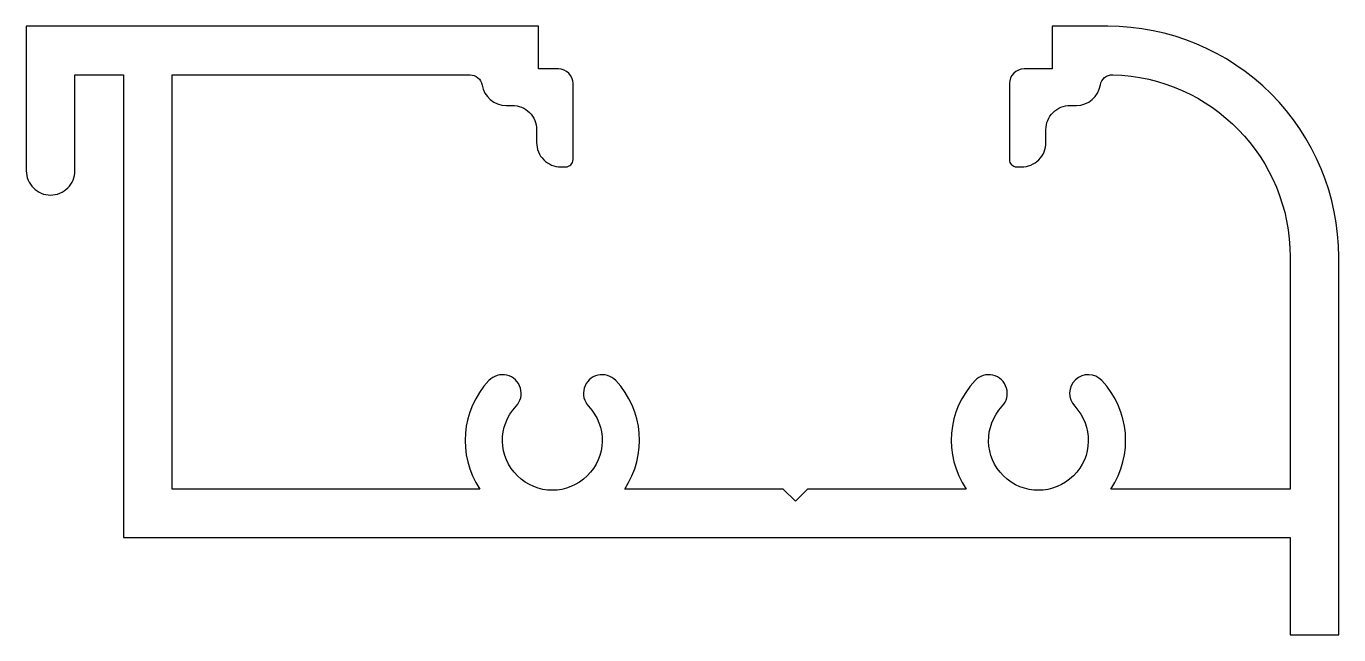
# Model space of a CAD drawing. Extents: x 140.2 to 194.2, y 219.9 to 245.
import ezdxf

# ---------------------------------------------------------------- set-up
doc = ezdxf.new("R2010")
doc.units = 0
doc.layers.get('0').update_dxf_attribs({"linetype": 'CONTINUOUS'})

msp = doc.modelspace()

# ---------------------------------------------------------------- linework, layer by layer
at = {"linetype": 'CONTINUOUS'}
msp.add_lwpolyline([(140.23, 239.034, 0.414214), (141.23, 238.034, 0.414214), (142.23, 239.034), (142.23, 242.984), (144.23, 242.984), (144.23, 223.934), (192.23, 223.934), (192.23, 219.934), (194.23, 219.934), (194.23, 223.934), (194.23, 235.484, 0.414214), (184.73, 244.984), (182.436, 244.984), (182.436, 243.225), (181.281, 243.225, 0.414214), (180.681, 242.625), (180.681, 241.619), (180.681, 239.495, 0.414214), (180.981, 239.195), (181.181, 239.195, 0.414214), (182.181, 240.195), (182.181, 240.725, -0.414214), (183.181, 241.725), (183.412, 241.725), (183.436, 241.725, 0.368544), (184.424, 242.568, -0.376164), (184.931, 242.988, -0.407093), (192.23, 235.484), (192.23, 225.934), (192.23, 225.934), (184.852, 225.934, 0.350371), (184.483, 230.397, 0.999834), (183.365, 229.342, -2.319355), (180.383, 229.341, 1.000012), (179.265, 230.397, 0.350371), (178.896, 225.934), (172.374, 225.934), (171.874, 225.434), (171.374, 225.934), (164.852, 225.934, 0.350373), (164.483, 230.397, 1.000083), (163.365, 229.341, -2.318711), (160.383, 229.341, 1.000261), (159.265, 230.397, 0.350373), (158.896, 225.934), (146.23, 225.934), (146.23, 242.984), (158.489, 242.984, -0.367625), (158.983, 242.564, 0.367625), (159.97, 241.725), (159.993, 241.725), (160.225, 241.725, -0.414214), (161.225, 240.725), (161.225, 240.195, 0.414214), (162.225, 239.195), (162.425, 239.195, 0.414214), (162.725, 239.495), (162.725, 241.619), (162.725, 242.625, 0.414214), (162.125, 243.225), (161.312, 243.225), (161.312, 244.984), (140.23, 244.984), (140.23, 239.034)], format="xyb", close=True, dxfattribs=at)

doc.saveas('drawing.dxf')
